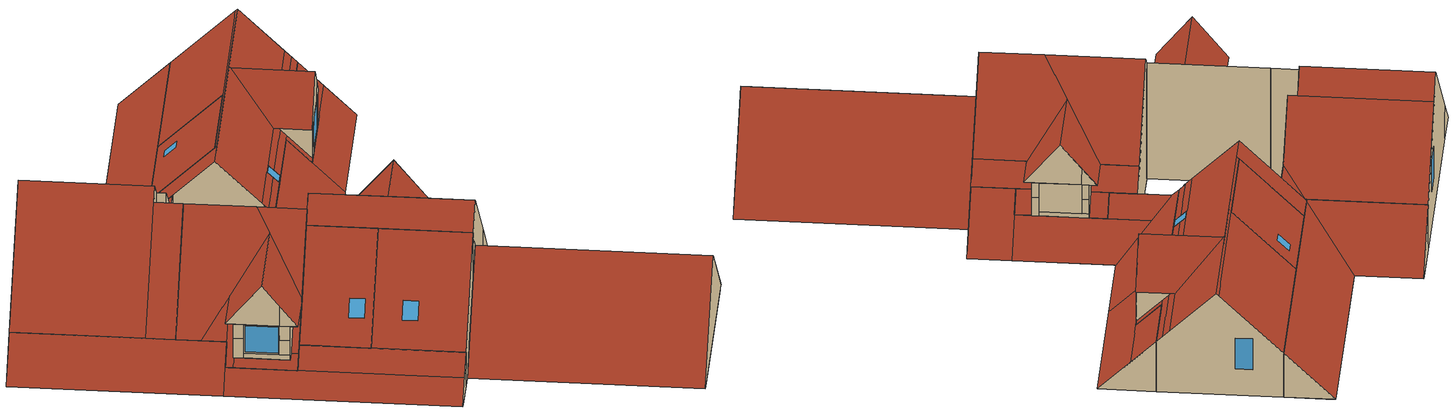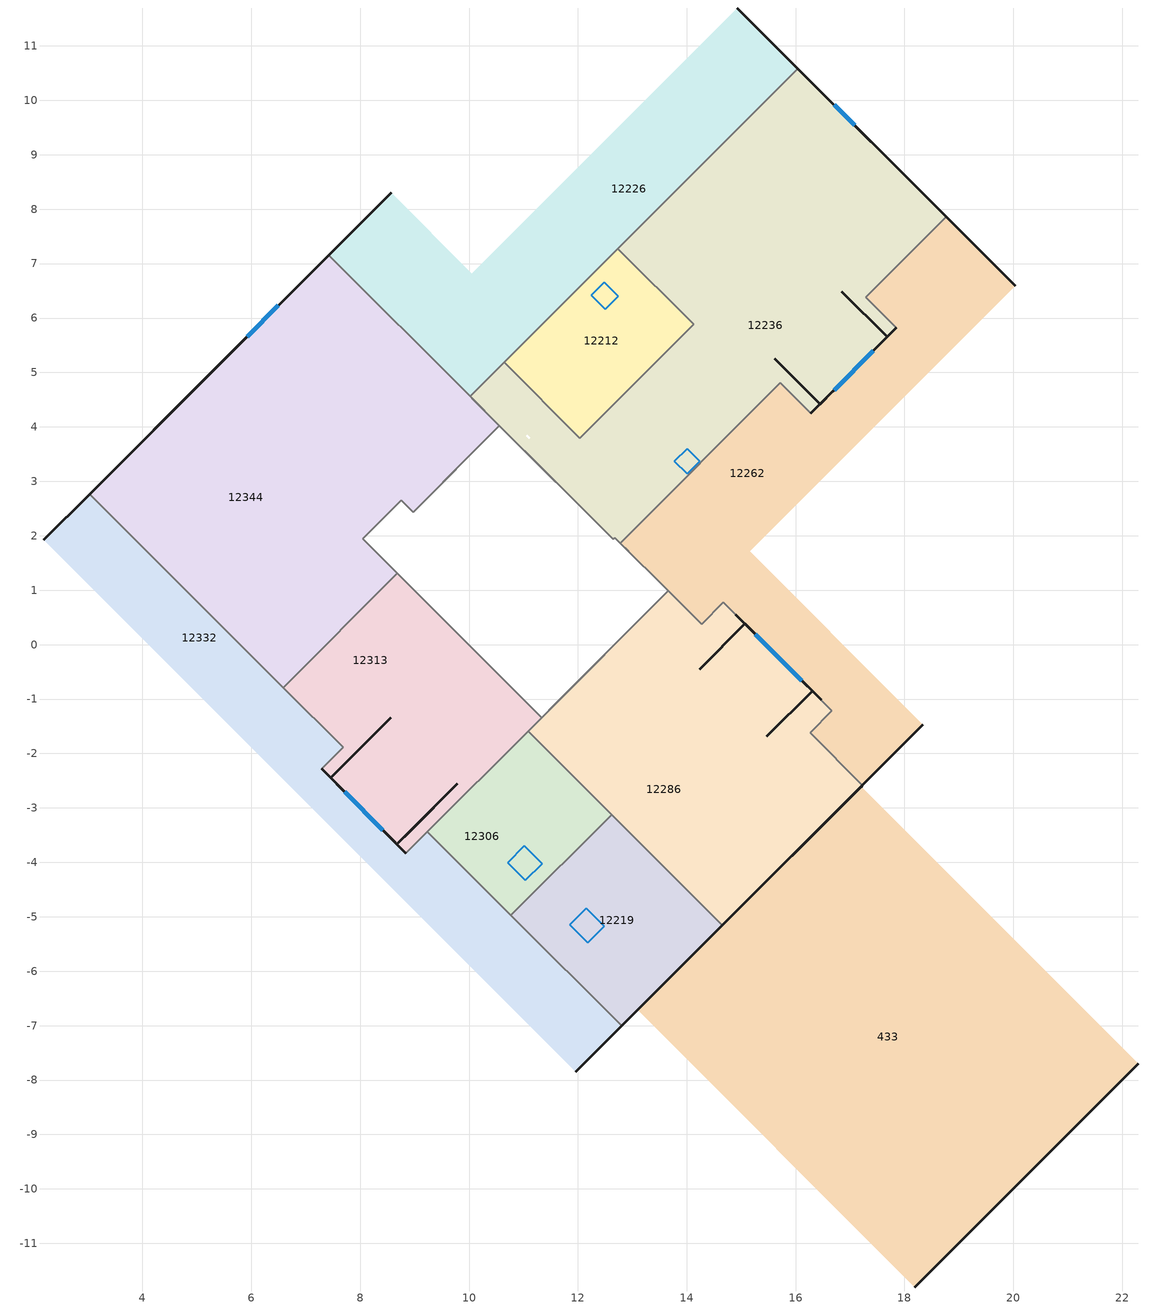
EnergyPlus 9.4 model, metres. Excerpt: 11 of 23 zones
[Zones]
433
 floor outside (21): 13.31,-6.5 18.4,-11.59 18.19,-11.8 13.1,-6.71 z2.44; 17.2,-2.61 22.29,-7.7 22.08,-7.91 16.99,-2.82 z2.44
 floor to 14126 (4): 18.4,-11.59 13.31,-6.5 16.99,-2.82 22.08,-7.91 z2.44
 wall outside (7): 18.19,-11.8,2.44 22.29,-7.7,2.44 20.24,-9.75,5.34
 wall to 12219 (6): 14.65,-5.16,2.44 13.1,-6.71,2.44 14.65,-5.16,4.64
 wall to 12286 (6): 17.2,-2.61,2.44 14.65,-5.16,2.44 14.65,-5.16,4.64 15.15,-4.66,5.34
 roof outside (19): 13.1,-6.71,2.44 18.19,-11.8,2.44 20.24,-9.75,5.34 15.15,-4.66,5.34; 22.29,-7.7,2.44 17.2,-2.61,2.44 15.15,-4.66,5.34 20.24,-9.75,5.34
12219
 floor to 14135 (4): 12.8,-7.01 10.77,-4.97 12.62,-3.12 14.65,-5.16 z2.44
 wall outside (7): 12.8,-7.01,2.44 13.1,-6.71,2.44 14.65,-5.16,4.64 14.65,-5.16,6.25 12.8,-7.01,3.63
 wall to 12306 (13): 12.62,-3.12,2.44 10.77,-4.97,2.44 10.77,-4.97,3.63 12.62,-3.12,6.25
 wall to 12332 (5): 10.77,-4.97 12.8,-7.01 z2.44:3.63
 wall to 12286 (13): 14.65,-5.16 12.62,-3.12 z2.44:6.25
 roof outside (17): 10.77,-4.97,3.63 12.8,-7.01,3.63 14.65,-5.16,6.25 12.62,-3.12,6.25
 skylight (Project roof glazing - 1002): 11.85,-5.15,4.27 12.18,-5.48,4.27 12.49,-5.17,4.7 12.16,-4.84,4.7
12286
 floor outside (21): 14.9,0.55 15.07,0.38 14.24,-0.45 14.07,-0.28 z4.62; 16.3,-0.85 16.47,-1.02 15.64,-1.85 15.47,-1.68 z4.62
 floor to 14135 (4): 14.65,-5.16 12.17,-2.67 12.46,-2.39 14.94,-4.87 z2.44
 floor to 14153 (4): 11.11,-1.61 11.08,-1.59 11.37,-1.3 11.4,-1.33 z2.44
 floor to 14175 (4): 12.17,-2.67 11.11,-1.61 11.4,-1.33 12.46,-2.39 z2.44; 14.94,-4.87 11.37,-1.3 12.22,-0.46 15.79,-4.03 z2.44
 floor to 14199 (4): 15.79,-4.03 14.82,-3.06 16.27,-1.62 17.23,-2.58 z2.44; 14.82,-3.06 13.3,-1.54 15.15,0.3 16.67,-1.22 z2.44
 floor to 14207 (4): 14.74,-0.1 14.27,0.37 14.67,0.77 15.15,0.3 z2.44; 13.3,-1.54 12.22,-0.46 13.66,0.99 14.74,-0.1 z2.44
 wall outside (7): 15.07,0.38,3.44 14.24,-0.45,4.62 15.07,0.38,4.62; 16.3,-0.85,3.44 16.3,-0.85,4.62 15.47,-1.68,4.62; 14.65,-5.16,4.64 15.15,-4.66,5.34 14.65,-5.16,6.04; 17.2,-2.61,2.44 17.23,-2.58,2.44 17.23,-2.58,4.01 15.15,-4.66,6.95 14.65,-5.16,6.25 14.65,-5.16,6.04
 wall to 14175 (14): 13.66,0.99,2.44 11.33,-1.34,2.44 11.33,-1.34,6.6 11.58,-1.09,6.95 13.66,0.99,4.01
 wall to 12262 (5): 16.3,-0.85 16.08,-0.63 z3.59:4.1; 16.67,-1.22 16.3,-0.85 / 15.29,0.15 14.67,0.77 z2.44:3.44; 16.3,-0.85 15.29,0.15 z2.44:3.59; 15.29,0.15 15.07,0.38 z3.44:4.1; 16.3,-0.85 16.08,-0.63 / 15.29,0.15 15.07,0.38 z4.1:4.62; 16.08,-0.63 15.29,0.15 z3.59:4.62; 14.27,0.37 13.66,0.99 / 17.23,-2.58 16.27,-1.62 z2.44:4.01; 16.08,-0.63,4.62 14.9,0.55,4.62 15.68,-0.24,6 16.08,-0.63,5.31; 16.47,-1.02,4.62 16.08,-0.63,4.62 16.08,-0.63,5.31; 16.27,-1.62,2.44 16.67,-1.22,2.44 16.67,-1.22,3.44 16.27,-1.62,4.01; 14.67,0.77,2.44 14.27,0.37,2.44 14.27,0.37,4.01 14.67,0.77,3.44
 wall to 12313 (13): 11.33,-1.34,2.44 11.08,-1.59,2.44 11.08,-1.59,6.25 11.33,-1.34,6.6
 wall to 12306 (13): 11.08,-1.59 12.62,-3.12 z2.44:6.25
 window inside (Project internal glazing - 1003): 16.05,-0.6 15.32,0.13 z3.63:4.58
 roof outside (17): 15.07,0.38,3.44 14.67,0.77,3.44 14.27,0.37,4.01 14.66,-0.02,4.01; 16.67,-1.22,3.44 16.3,-0.85,3.44 15.9,-1.26,4.01 16.27,-1.62,4.01; 16.8,-3.01,4.62 15.64,-1.85,4.62 13.88,-2.05,6 13.74,-3.25,6.95 15.15,-4.66,6.95; 14.07,-0.28,4.62 13.23,0.56,4.62 11.58,-1.09,6.95 13.74,-3.25,6.95; 17.23,-2.58,4.01 15.9,-1.26,4.01 15.47,-1.68,4.62 16.8,-3.01,4.62; 14.66,-0.02,4.01 13.66,0.99,4.01 13.23,0.56,4.62 14.24,-0.45,4.62; 14.9,0.55,4.62 14.07,-0.28,4.62 13.88,-2.05,6 15.68,-0.24,6; 11.08,-1.59,6.25 14.65,-5.16,6.25 15.15,-4.66,6.95 11.58,-1.09,6.95; 15.64,-1.85,4.62 16.47,-1.02,4.62 15.68,-0.24,6 13.88,-2.05,6
12306
 floor to 14135 (4): 10.77,-4.97 10.32,-4.52 12.17,-2.67 12.62,-3.12 z2.44
 floor to 14144 (4): 11.23,-3.62 10.52,-2.91 11.19,-2.25 11.89,-2.95 z2.44; 10.32,-4.52 9.24,-3.44 10.14,-2.53 11.23,-3.62 z2.44
 floor to 14153 (4): 10.52,-2.91 10.17,-2.56 10.83,-1.89 11.19,-2.25 z2.44; 10.17,-2.56 10.14,-2.53 11.08,-1.59 11.11,-1.61 z2.44
 floor to 14175 (4): 11.89,-2.95 10.83,-1.89 11.11,-1.61 12.17,-2.67 z2.44
 wall to 12313 (13): 11.08,-1.59,2.44 9.24,-3.44,2.44 9.24,-3.44,3.63 11.08,-1.59,6.25
 wall to 12332 (5): 9.24,-3.44 10.77,-4.97 z2.44:3.63
 roof outside (17): 9.24,-3.44,3.63 10.77,-4.97,3.63 12.62,-3.12,6.25 11.08,-1.59,6.25
 skylight (Project roof glazing - 1002): 10.71,-4,4.27 11.04,-4.33,4.27 11.34,-4.03,4.7 11.01,-3.7,4.7
12332
 floor outside (21): 2.4,2.14 12.17,-7.64 11.96,-7.85 2.19,1.92 z2.44
 floor to 14135 (12): 12.17,-7.64 9.69,-5.15 10.32,-4.52 12.8,-7.01 z2.44
 floor to 14144 (12): 9.93,-4.92 8.84,-3.83 9.24,-3.44 10.32,-4.52 z2.44; 9.69,-5.15 8.56,-4.03 8.8,-3.79 9.93,-4.92 z2.44
 floor to 14153 (12): 8.56,-4.03 7.79,-3.25 8.02,-3.02 8.8,-3.79 z2.44
 floor to 14164 (12): 7.79,-3.25 7.06,-2.52 7.29,-2.28 8.02,-3.02 z2.44; 7.06,-2.52 2.4,2.14 3.03,2.77 7.69,-1.89 z2.44
 wall outside (7): 3.03,2.77,2.44 2.19,1.92,2.44 3.03,2.77,3.63; 11.96,-7.85,2.44 12.8,-7.01,2.44 12.8,-7.01,3.63
 wall to 12313 (6): 8.84,-3.83 7.29,-2.28 z2.44:3.07; 7.69,-1.89 6.59,-0.79 z2.44:3.63; 7.29,-2.28,2.44 7.69,-1.89,2.44 7.69,-1.89,3.63 7.29,-2.28,3.07; 9.24,-3.44,2.44 8.84,-3.83,2.44 8.84,-3.83,3.07 9.24,-3.44,3.63
 wall to 12344 (6): 6.59,-0.79 3.03,2.77 z2.44:3.63
 roof outside (19): 8.84,-3.83,3.07 12.41,-7.4,3.07 12.8,-7.01,3.63 9.24,-3.44,3.63; 6.84,-2.73,2.44 11.96,-7.85,2.44 12.41,-7.4,3.07 7.29,-2.28,3.07; 2.19,1.92,2.44 6.84,-2.73,2.44 7.69,-1.89,3.63 3.03,2.77,3.63
12313
 floor outside (21): 9.78,-2.56 9.95,-2.72 8.84,-3.83 8.68,-3.67 z4.64; 8.4,-1.18 8.56,-1.34 7.46,-2.45 7.29,-2.28 z4.64; 7.72,-2.19 8.93,-3.41 8.68,-3.67 7.46,-2.45 z3.44
 floor to 14144 (4): 8.84,-3.83 8.8,-3.79 10.1,-2.49 10.14,-2.53 z2.44
 floor to 14153 (4): 8.8,-3.79 8.02,-3.02 9.32,-1.71 10.1,-2.49 z2.44; 10.14,-2.53 9.32,-1.71 10.52,-0.52 11.33,-1.34 z2.44
 floor to 14164 (4): 7.69,-1.89 6.59,-0.79 8.69,1.31 9.78,0.21 z2.44; 8.02,-3.02 7.29,-2.28 9.78,0.21 10.52,-0.52 z2.44
 wall outside (7): 8.45,-3.44 8.68,-3.67 z3.62:4.13; 7.68,-2.68 8.68,-3.67 z3.44:3.62; 7.46,-2.45 7.68,-2.68 z3.44:4.13; 8.45,-3.44 8.68,-3.67 / 7.46,-2.45 7.68,-2.68 z4.13:4.64; 7.68,-2.68 8.45,-3.44 z3.62:4.64; 7.72,-2.19,3.44 7.46,-2.45,3.44 7.46,-2.45,4.64 8.56,-1.34,4.64; 8.68,-3.67,3.44 8.93,-3.41,3.44 9.78,-2.56,4.64 8.68,-3.67,4.64; 7.29,-2.28,4.64 8.45,-3.44,4.64 8.45,-3.44,5.35 8.07,-3.06,6.05; 8.45,-3.44,4.64 8.84,-3.83,4.64 8.45,-3.44,5.35
 wall to 14175 (14): 11.33,-1.34 8.69,1.31 z2.44:6.6
 wall to 12344 (14): 8.69,1.31,2.44 6.59,-0.79,2.44 6.59,-0.79,3.63 8.69,1.31,6.6
 window (UPVC Charry Frame 20YO Dbl LoE (e2=.1) Clr 3mm/13mm Air - 1001): 7.71,-2.7 8.42,-3.41 z3.66:4.6
 roof outside (17): 8.93,-3.41,3.44 9.1,-3.57,3.44 9.95,-2.72,4.64 9.78,-2.56,4.64; 7.46,-2.45,3.07 8.84,-3.83,3.07 9.1,-3.57,3.44 7.72,-2.19,3.44; 7.13,-1.33,3.63 7.69,-1.89,3.63 8.4,-1.18,4.64; 7.29,-2.28,3.07 7.46,-2.45,3.07 8.56,-1.34,4.64 8.4,-1.18,4.64; 6.59,-0.79,3.63 7.13,-1.33,3.63 10.17,-0.95,6.05 10.26,-0.27,6.6 8.69,1.31,6.6; 9.95,-2.72,4.64 11.33,-1.34,6.6 10.26,-0.27,6.6; 8.84,-3.83,4.64 9.95,-2.72,4.64 10.17,-0.95,6.05 8.07,-3.06,6.05; 8.4,-1.18,4.64 7.29,-2.28,4.64 8.07,-3.06,6.05 10.17,-0.95,6.05
12344
 floor to 14164 (4): 6.59,-0.79 5.95,-0.15 8.05,1.94 8.69,1.31 z2.44; 5.95,-0.15 3.03,2.77 5.84,5.57 8.76,2.65 z2.44; 8.97,2.43 5.84,5.57 6.02,5.75 9.16,2.62 z2.44
 floor to 14218 (4): 9.16,2.62 7.94,3.84 9.34,5.24 10.56,4.02 z2.44
 floor to 14229 (4): 7.94,3.84 6.02,5.75 6.93,6.66 8.85,4.74 z2.44
 floor to 14236 (4): 8.85,4.74 6.93,6.66 7.42,7.16 9.34,5.24 z2.44
 wall outside (7): 7.42,7.16,2.44 3.03,2.77,2.44 3.03,2.77,3.63 5.38,5.11,6.95 7.42,7.16,4.06
 wall to 14175 (14): 8.69,1.31 8.05,1.94 z2.44:6.6; 8.97,2.43 10.56,4.02 z2.44:4.77; 8.76,2.65 8.97,2.43 z2.44:6.3; 8.05,1.94,2.44 8.76,2.65,2.44 8.76,2.65,6.3 8.3,2.19,6.95 8.05,1.94,6.6; 8.97,2.43,4.77 10.05,3.51,4.77 8.97,2.43,6.3
 wall to 12226 (5): 10.02,4.56 7.42,7.16 z2.44:4.06
 wall to 12236 (14): 10.56,4.02 10.02,4.56 z2.44:4.06; 10.56,4.02,4.06 10.05,4.53,4.06 10.56,4.02,4.77
 window (UPVC Charry Frame 20YO Dbl LoE (e2=.1) Clr 3mm/13mm Air - 1001): 6.5,6.23 5.92,5.66 z3.67:4.79
 roof outside (17): 5.95,-0.15,3.63 6.59,-0.79,3.63 8.69,1.31,6.6 8.05,1.94,6.6; 3.03,2.77,3.63 5.95,-0.15,3.63 8.3,2.19,6.95 5.38,5.11,6.95; 8.76,2.65,6.3 5.84,5.57,6.3 5.38,5.11,6.95 8.3,2.19,6.95; 10.05,4.53,4.06 7.42,7.16,4.06 5.84,5.57,6.3 8.97,2.43,6.3 10.05,3.51,4.77; 10.05,4.53,4.06 10.05,3.51,4.77 10.56,4.02,4.77
12212
 floor to 14175 (4): 12.04,3.79 10.65,5.19 10.73,5.27 12.12,3.88 z2.44
 floor to 14247 (4): 12.12,3.88 10.73,5.27 12.74,7.28 14.13,5.88 z2.44
 wall to 12226 (5): 12.74,7.28 10.65,5.19 z2.44:4.01
 wall to 12236 (14): 12.04,3.79 14.13,5.88 z2.44:5.98; 10.65,5.19,2.44 12.04,3.79,2.44 12.04,3.79,5.98 10.65,5.19,4.01; 14.13,5.88,2.44 12.74,7.28,2.44 12.74,7.28,4.01 14.13,5.88,5.98
 roof outside (17): 12.74,7.28,4.01 10.65,5.19,4.01 12.04,3.79,5.98 14.13,5.88,5.98
 skylight (Project roof glazing - 1002): 12.48,6.65,4.27 12.25,6.42,4.27 12.5,6.16,4.63 12.74,6.4,4.63
12226
 floor outside (21): 8.57,8.3 10.05,6.82 9.84,6.6 8.36,8.09 z2.44; 14.93,11.7 15.14,11.48 10.05,6.39 9.84,6.6 z2.44
 floor to 14175 (12): 10.16,4.7 10.12,4.75 10.68,5.31 10.73,5.27 z2.44
 floor to 14218 (12): 10.02,4.56 9.34,5.24 9.48,5.38 10.16,4.7 z2.44
 floor to 14236 (12): 9.34,5.24 9.12,5.46 9.26,5.6 9.48,5.38 z2.44; 10.12,4.75 9.26,5.6 9.83,6.17 10.68,5.31 z2.44; 9.12,5.46 7.42,7.16 8.36,8.09 10.05,6.39 z2.44
 floor to 14247 (12): 10.73,5.27 9.83,6.17 15.14,11.48 16.04,10.58 z2.44
 wall outside (7): 8.57,8.3,2.44 7.42,7.16,2.44 7.42,7.16,4.06; 16.04,10.58,2.44 14.93,11.7,2.44 16.04,10.58,4.01
 wall to 12236 (6): 12.74,7.28 16.04,10.58 z2.44:4.01; 10.65,5.19,3.17 10.65,5.19,4.01 10.05,4.59,4.01; 10.02,4.56,2.44 10.65,5.19,2.44 10.65,5.19,3.17 10.02,4.56,4.06
 roof outside (19): 14.93,11.7,2.44 10.05,6.82,2.44 10.05,4.59,4.01 16.04,10.58,4.01; 10.05,6.82,2.44 8.57,8.3,2.44 7.42,7.16,4.06 10.02,4.56,4.06 10.05,4.59,4.01
12236
 floor outside (21): 17.02,6.65 17.85,5.82 17.68,5.65 16.85,6.49 z4.62; 15.62,5.25 16.45,4.42 16.28,4.25 15.45,5.08 z4.62
 floor to 14175 (4): 12.65,1.93 10.96,3.62 10.99,3.65 12.68,1.97 z2.44; 12.78,1.87 10.99,3.65 11.14,3.8 12.92,2.01 z2.44; 11.04,3.83 10.16,4.7 10.2,4.74 11.07,3.86 z2.44; 13.37,2.46 12.04,3.79 12.12,3.88 13.45,2.54 z2.44; 12.92,2.01 10.2,4.74 10.65,5.19 13.37,2.46 z2.44
 floor to 14218 (4): 10.96,3.62 10.02,4.56 10.16,4.7 11.1,3.76 z2.44
 floor to 14247 (4): 16.28,4.25 15.72,4.81 17.29,6.38 17.85,5.82 z2.44; 14.13,5.88 12.74,7.28 16.04,10.58 17.43,9.19 z2.44; 13.45,2.54 12.12,3.88 17.43,9.19 18.77,7.86 z2.44
 wall outside (7): 17.46,5.42 17.68,5.65 z3.59:4.1; 16.68,4.64 17.68,5.65 z3.44:3.59; 16.45,4.42 16.68,4.64 z3.44:4.1; 17.46,5.42 17.68,5.65 / 16.45,4.42 16.68,4.64 z4.1:4.62; 16.68,4.64 17.46,5.42 z3.59:4.62; 16.28,4.25,4.62 17.46,5.42,4.62 17.46,5.42,5.31 17.07,5.03,6; 17.46,5.42,4.62 17.85,5.82,4.62 17.46,5.42,5.31; 18.77,7.86,2.44 16.04,10.58,2.44 16.04,10.58,4.01 17.48,9.14,6.05 18.77,7.86,4.23; 17.68,5.65,3.44 16.85,6.49,4.62 17.68,5.65,4.62; 16.45,4.42,3.44 16.45,4.42,4.62 15.62,5.25,4.62
 wall to 14175 (14): 12.65,1.93 12.68,1.97 z2.44:4.37; 12.68,1.97,2.44 12.78,1.87,2.44 12.78,1.87,4.23 12.68,1.97,4.37; 10.56,4.02,2.44 12.65,1.93,2.44 12.65,1.93,4.37 11.46,3.12,6.05 10.56,4.02,4.77
 wall to 12262 (5): 12.78,1.87 15.72,4.81 / 17.29,6.38 18.77,7.86 z2.44:4.23; 16.28,4.25 17.85,5.82 z2.44:3.44; 15.72,4.81,2.44 16.28,4.25,2.44 16.28,4.25,3.44 15.72,4.81,4.23; 17.85,5.82,2.44 17.29,6.38,2.44 17.29,6.38,4.23 17.85,5.82,3.44
 window (UPVC Charry Frame 20YO Dbl LoE (e2=.1) Clr 3mm/13mm Air - 1001): 16.71,4.67 17.43,5.4 z3.63:4.58; 17.08,9.54 16.71,9.92 z3.38:4.48
 roof outside (17): 16.04,10.58,4.01 12.74,7.28,4.01 14.13,5.88,5.98 17.43,9.19,5.98; 17.43,9.19,5.98 12.04,3.79,5.98 12.09,3.75,6.05 17.48,9.14,6.05; 10.65,5.19,4.01 10.05,4.59,4.01 10.05,4.53,4.06 11.46,3.12,6.05 12.09,3.75,6.05; 17.68,5.65,3.44 17.85,5.82,3.44 17.29,6.38,4.23 17.12,6.21,4.23; 17.12,6.21,4.23 18.77,7.86,4.23 18.63,7.99,4.43 16.99,6.35,4.43; 14.29,3.38,4.23 15.89,4.98,4.23 15.75,5.11,4.43 14.15,3.51,4.43; 16.28,4.25,3.44 16.45,4.42,3.44 15.89,4.98,4.23 15.72,4.81,4.23; 12.78,1.87,4.23 14,3.08,4.23 13.86,3.22,4.43 12.64,2,4.43; 12.47,2.11,4.62 15.45,5.08,4.62 15.25,6.85,6 15.19,6.85,6.05 11.46,3.12,6.05; 17.02,6.65,4.62 18.5,8.13,4.62 17.48,9.14,6.05 15.19,6.85,6.05; 16.99,6.35,4.43 18.63,7.99,4.43 18.5,8.13,4.62 16.85,6.49,4.62; 12.61,1.97,4.43 13.86,3.22,4.43 13.72,3.36,4.62 12.47,2.11,4.62; 14.15,3.51,4.43 15.75,5.11,4.43 15.62,5.25,4.62 14.02,3.65,4.62; 14,3.09,4.23 14.29,3.38,4.23 14.02,3.65,4.62 13.72,3.36,4.62; 17.85,5.82,4.62 17.02,6.65,4.62 15.25,6.85,6 17.07,5.03,6; 15.45,5.08,4.62 16.28,4.25,4.62 17.07,5.03,6 15.25,6.85,6
 skylight (Project roof glazing - 1002): 14,3.13,4.26 14.24,3.37,4.26 14.01,3.6,4.59 13.77,3.37,4.59
12262
 floor outside (21): 19.82,6.8 20.04,6.59 15.16,1.71 14.95,1.92 z2.44; 14.95,1.92 18.34,-1.47 18.13,-1.68 14.73,1.71 z2.44
 floor to 14175 (12): 13.65,0.99 12.99,1.66 13.02,1.69 13.69,1.03 z2.44; 12.99,1.66 12.78,1.87 13.45,2.54 13.66,2.33 z2.44
 floor to 14199 (12): 16.67,-1.22 15.15,0.3 15.64,0.8 17.17,-0.72 z2.44; 17.23,-2.58 16.27,-1.62 17.17,-0.72 18.13,-1.68 z2.44
 floor to 14207 (12): 15.42,0.58 14.51,1.49 14.73,1.71 15.64,0.8 z2.44; 13.69,1.03 13.02,1.69 13.66,2.33 14.33,1.67 z2.44; 14.27,0.37 13.65,0.99 14.06,1.39 14.67,0.77 z2.44; 15.15,0.3 14.06,1.39 14.33,1.67 15.42,0.58 z2.44
 floor to 14247 (12): 17.85,5.82 17.29,6.38 18.77,7.86 19.33,7.3 z2.44; 16.78,3.75 16.28,4.25 19.33,7.3 19.82,6.8 z2.44; 14.51,1.49 13.45,2.54 15.72,4.81 16.78,3.75 z2.44
 wall outside (7): 15.23,0.22 15.07,0.38 z3.59:4.1; 16.14,-0.69 15.07,0.38 z3.44:3.59; 16.31,-0.85 16.14,-0.69 z3.44:4.1; 15.23,0.22 15.07,0.38 / 16.31,-0.85 16.14,-0.69 z4.1:4.62; 16.14,-0.69 15.23,0.22 z3.59:4.62; 16.47,-1.02,4.62 15.23,0.22,4.62 15.23,0.22,5.2 15.69,-0.23,6; 15.23,0.22,4.62 14.9,0.55,4.62 15.23,0.22,5.2; 17.23,-2.58,2.44 18.34,-1.47,2.44 17.23,-2.58,4.01; 20.04,6.59,2.44 18.77,7.86,2.44 18.77,7.86,4.23
 wall to 14175 (6): 12.78,1.87 13.66,0.99 z2.44:4.01; 12.78,1.87,4.01 12.93,1.71,4.01 12.78,1.87,4.23
 window (UPVC Charry Frame 20YO Dbl LoE (e2=.1) Clr 3mm/13mm Air - 1001): 16.11,-0.66 15.26,0.19 z3.63:4.58
 roof outside (19): 14.67,0.77,3.44 13.74,1.71,3.44 12.93,1.71,4.01 14.27,0.37,4.01; 17.38,-0.51,2.44 15.16,1.71,2.44 13.74,1.71,3.44 16.67,-1.22,3.44; 18.34,-1.47,2.44 17.38,-0.51,2.44 16.27,-1.62,4.01 17.23,-2.58,4.01; 17.85,5.82,3.44 19.33,7.3,3.44 18.77,7.86,4.23 17.29,6.38,4.23; 16.99,3.54,2.44 20.04,6.59,2.44 19.33,7.3,3.44 16.28,4.25,3.44; 15.16,1.71,2.44 16.99,3.54,2.44 15.72,4.81,4.23 12.78,1.87,4.23 12.93,1.71,4.01
[Site:Location]
20YO_Wick (01-01:31-12)  (01-01:31-12): 58.45, -3.08, 0, 36
[Site:GroundTemperature:BuildingSurface]
18, 18, 18, 18, 18, 18, 18, 18, 18, 18, 18, 18
[Site:GroundTemperature:Deep]
14, 14, 14, 14, 14, 14, 14, 14, 14, 14, 14, 14
[Site:GroundTemperature:Shallow]
14, 14, 14, 14, 14, 14, 14, 14, 14, 14, 14, 14
[Site:GroundTemperature:FCfactorMethod]
3.75, 4.63, 6.32, 7.93, 10.97, 12.57, 13.01, 12.2, 10.33, 7.99, 5.69, 4.17
[Site:GroundReflectance]
0.2, 0.2, 0.2, 0.2, 0.2, 0.2, 0.2, 0.2, 0.2, 0.2, 0.2, 0.2
[Site:GroundReflectance:SnowModifier]
2, 2
[SizingPeriod:DesignDay]
Summer Design Day in 20YO_Wick (01-01:31-12) Jun: 6, 15, SummerDesignDay, 18.3, 6.7, , , WetBulb, 14.1, , , , , 100893.3, 0, 0, No, No, Yes, ASHRAEClearSky, , , , , 0.98
Summer Design Day in 20YO_Wick (01-01:31-12) Jul: 7, 15, SummerDesignDay, 20.1, 6.7, , , WetBulb, 16.1, , , , , 100893.3, 0, 0, No, No, Yes, ASHRAEClearSky, , , , , 0.98
Summer Design Day in 20YO_Wick (01-01:31-12) Aug: 8, 15, SummerDesignDay, 20.1, 6.5, , , WetBulb, 16.2, , , , , 100893.3, 0, 0, No, No, Yes, ASHRAEClearSky, , , , , 0.98
Summer Design Day in 20YO_Wick (01-01:31-12) Sep: 9, 15, SummerDesignDay, 18.6, 6.2, , , WetBulb, 15.3, , , , , 100893.3, 0, 0, No, No, Yes, ASHRAEClearSky, , , , , 0.98
Winter Design Day in 20YO_Wick (01-01:31-12): 1, 15, WinterDesignDay, -3.4, 0, , , WetBulb, -3.4, , , , , 100893.3, 3, 260, No, No, No, , , , , , 0
[Site:Precipitation]
ScheduleAndDesignLevel: 0.75, Site Precipitation Schedule, 0.75
[Building]
Building: 0, Suburbs, .04, .4, FullExterior, 25, 6
[Material:NoMass]
7_RVAL_2; 7_RVAL_4; 13_RVAL_2; 14_RVAL_2; 19_RVAL_2: Rough, .15, 0.9, 0.7, 0.7
12_RVAL_2: Rough, .18, 0.9, 0.7, 0.7
[Construction]
4: 3_1_7
5: 5_1_5, 5_2_103, 5_3_11, 5_4_66
6: 5_4_66, 5_3_11, 5_2_103, 5_1_5
7: 5_1_5, 7_RVAL_2, 7_3_28, 7_RVAL_4, 7_5_27
12: 11_5_113, 12_RVAL_2, 11_3_8, 11_2_20, 11_1_36
13: 13_1_27, 13_RVAL_2, 13_1_27
14: 13_1_27, 14_RVAL_2, 13_1_27
17: 17_1_33, 17_2_111, 17_3_77
19: 17_1_33, 19_RVAL_2, 17_3_77
21: 21_1_17, 21_2_111, 21_3_34
UPVC Charry Frame 20YO Dbl LoE (e2=.1) Clr 3mm/13mm Air - 1001: Simple UPVC Charry Frame 20YO Dbl LoE (e2=.1) Clr 3mm/13mm Air - 1001
Project roof glazing - 1002; Project internal glazing - 1003: 2, 1001, 2, 1001, 2
[WindowMaterial:Gas]
1001: Air, .006
[WindowMaterial:Glazing]
2: SpectralAverage, , .003, .837, .075, .075, .898, .081, .081, 0, .84, .84, .9, 1
[Material]
3_1_7: Rough, .1, 1.4, 2100, 840, 0.9, 0.6, 0.6
5_1_5: Rough, .1, 0.84, 1700, 800, 0.9, 0.7, 0.7
5_2_103: Rough, .0795, 0.034, 35, 1400, 0.9, 0.6, 0.6
5_3_11: Rough, .1, 0.51, 1400, 1000, 0.9, 0.6, 0.6
5_4_66: Rough, .013, 0.4, 1000, 1000, 0.9, 0.5, 0.5
7_3_28: Rough, .025, 0.028, 35, 1590, 0.9, 0.6, 0.6
7_5_27: Rough, .013, 0.25, 900, 1000, 0.9, 0.5, 0.5
11_1_36: Rough, .01, 0.15, 700, 1420, 0.9, 0.78, 0.78
11_2_20: Rough, .1319, 0.04, 12, 840, 0.9, 0.6, 0.6
11_3_8: Rough, .1, 0.38, 1200, 1000, 0.9, 0.6, 0.6
11_5_113: Rough, .013, 0.25, 2800, 896, 0.9, 0.5, 0.5
13_1_27: Rough, .025, 0.25, 900, 1000, 0.9, 0.5, 0.5
17_1_33: Rough, .025, 1, 2000, 800, 0.9, 0.7, 0.7
17_2_111: Rough, .2423, 0.04, 30, 840, 0.9, 0.6, 0.6
17_3_77: Rough, .005, 0.19, 960, 837, 0.9, 0.8, 0.8
21_1_17: Rough, .025, 0.5, 1300, 1000, 0.9, 0.7, 0.7
21_2_111: Rough, .1482, 0.04, 30, 840, 0.9, 0.6, 0.6
21_3_34: Rough, .005, 0.14, 650, 1200, 0.9, 0.78, 0.78
[WindowMaterial:SimpleGlazingSystem]
Simple UPVC Charry Frame 20YO Dbl LoE (e2=.1) Clr 3mm/13mm Air - 1001: 1.99, .598, .769
[RoofIrrigation]
Schedule: Roof Irrigation Schedule
[Zone]
433: 0, 0, 0, 0, 1, 1, , 37.9461, 31.9628, TARP, , No
12212: 0, 0, 0, 0, 1, 1, , 10.3237, 4.8996, TARP, , Yes
12219: 0, 0, 0, 0, 1, 1, , 12.6152, 6.1522, TARP, , Yes
12226: 0, 0, 0, 0, 1, 1, , 4.4346, 9.426, TARP, , No
12236: 0, 0, 0, 0, 1, 1, , 54.8213, 24.8513, TARP, , Yes
12262: 0, 0, 0, 0, 1, 1, , 1.0095, 15.3734, TARP, , No
12286: 0, 0, 0, 0, 1, 1, , 49.4554, 17.8527, TARP, , Yes
12306: 0, 0, 0, 0, 1, 1, , 9.92, 4.8378, TARP, , Yes
12313: 0, 0, 0, 0, 1, 1, , 25.5213, 11.5705, TARP, , Yes
12332: 0, 0, 0, 0, 1, 1, , .01, 12.3959, TARP, , No
12344: 0, 0, 0, 0, 1, 1, , 63.0448, 25.2254, TARP, , Yes
[ZoneInfiltration:DesignFlowRate]
433 Infiltration: 433, 2, Flow/zone, .007378, , , , 1, 0, 0, 0
12212 Infiltration: 12212, 2, Flow/zone, .002007, , , , 1, 0, 0, 0
12219 Infiltration: 12219, 2, Flow/zone, .002453, , , , 1, 0, 0, 0
12226 Infiltration: 12226, 2, Flow/zone, .000862, , , , 1, 0, 0, 0
12236 Infiltration: 12236, 2, Flow/zone, .01066, , , , 1, 0, 0, 0
12262 Infiltration: 12262, 2, Flow/zone, .000196, , , , 1, 0, 0, 0
12286 Infiltration: 12286, 2, Flow/zone, .009616, , , , 1, 0, 0, 0
12306 Infiltration: 12306, 2, Flow/zone, .001929, , , , 1, 0, 0, 0
12313 Infiltration: 12313, 2, Flow/zone, .004962, , , , 1, 0, 0, 0
12332 Infiltration: 12332, 2, Flow/zone, .000002, , , , 1, 0, 0, 0
12344 Infiltration: 12344, 2, Flow/zone, .012259, , , , 1, 0, 0, 0
[PEOPLE]
People 12212: 12212, 3334, People/Area, , 0.0187368, , .3, AutoCalculate, Activity Schedule 12212, 3.82e-08, No, ZoneAveraged, , Work efficiency, ClothingInsulationSchedule, , Clothing Schedule 12212, 8060
People 12219: 12219, 6072, People/Area, , 0.0215278, , .3, AutoCalculate, Activity Schedule 12219, 3.82e-08, No, ZoneAveraged, , Work efficiency, ClothingInsulationSchedule, , Clothing Schedule 12219, 8060
People 12236: 12236, 6072, People/Area, , 0.0215278, , .3, AutoCalculate, Activity Schedule 12236, 3.82e-08, No, ZoneAveraged, , Work efficiency, ClothingInsulationSchedule, , Clothing Schedule 12236, 8060
People 12286: 12286, 3329, People/Area, , 0.0229388, , .3, AutoCalculate, Activity Schedule 12286, 3.82e-08, No, ZoneAveraged, , Work efficiency, ClothingInsulationSchedule, , Clothing Schedule 12286, 8060
People 12306: 12306, 3334, People/Area, , 0.0187368, , .3, AutoCalculate, Activity Schedule 12306, 3.82e-08, No, ZoneAveraged, , Work efficiency, ClothingInsulationSchedule, , Clothing Schedule 12306, 8060
People 12313: 12313, 3334, People/Area, , 0.0187368, , .3, AutoCalculate, Activity Schedule 12313, 3.82e-08, No, ZoneAveraged, , Work efficiency, ClothingInsulationSchedule, , Clothing Schedule 12313, 8060
People 12344: 12344, 6072, People/Area, , 0.0215278, , .3, AutoCalculate, Activity Schedule 12344, 3.82e-08, No, ZoneAveraged, , Work efficiency, ClothingInsulationSchedule, , Clothing Schedule 12344, 8060
[Lights]
12212 General lighting: 12212, 3335, Watts/Area, , 7.5, , 0, .42, .18, 1, ELECTRIC EQUIPMENT#12212#GeneralLights
12219 General lighting: 12219, 6073, Watts/Area, , 15, , 0, .42, .18, 1, ELECTRIC EQUIPMENT#12219#GeneralLights
12236 General lighting: 12236, 6073, Watts/Area, , 15, , 0, .42, .18, 1, ELECTRIC EQUIPMENT#12236#GeneralLights
12286 General lighting: 12286, 3330, Watts/Area, , 5, , 0, .42, .18, 1, ELECTRIC EQUIPMENT#12286#GeneralLights
12306 General lighting: 12306, 3335, Watts/Area, , 7.5, , 0, .42, .18, 1, ELECTRIC EQUIPMENT#12306#GeneralLights
12313 General lighting: 12313, 3335, Watts/Area, , 7.5, , 0, .42, .18, 1, ELECTRIC EQUIPMENT#12313#GeneralLights
12344 General lighting: 12344, 6073, Watts/Area, , 15, , 0, .42, .18, 1, ELECTRIC EQUIPMENT#12344#GeneralLights
[OtherEquipment]
12212 Equipment gain: Electricity, 12212, 3336, Watts/Area, , 1.67, , 0, .2, 0, 0, General
12219 Miscellaneous gain: Electricity, 12219, 2, Watts/Area, , 13.03, , 0, .2, 0, 0, General
12236 Miscellaneous gain: Electricity, 12236, 2, Watts/Area, , 13.03, , 0, .2, 0, 0, General
12286 Equipment gain: Electricity, 12286, 3331, Watts/Area, , 3.58, , 0, .2, 0, 0, General
12306 Equipment gain: Electricity, 12306, 3336, Watts/Area, , 1.67, , 0, .2, 0, 0, General
12313 Equipment gain: Electricity, 12313, 3336, Watts/Area, , 1.67, , 0, .2, 0, 0, General
12344 Miscellaneous gain: Electricity, 12344, 2, Watts/Area, , 13.03, , 0, .2, 0, 0, General
[WaterUse:Equipment]
DHW 12212: DHW 12212, 1.89824e-07, 3334, DHW Supply Temperature 12212, DHW Supply Temperature 12212, DHW Mains Temperature 12212, 12212
DHW 12286: DHW 12286, 3.00379e-07, 3329, DHW Supply Temperature 12286, DHW Supply Temperature 12286, DHW Mains Temperature 12286, 12286
DHW 12306: DHW 12306, 1.87429e-07, 3334, DHW Supply Temperature 12306, DHW Supply Temperature 12306, DHW Mains Temperature 12306, 12306
DHW 12313: DHW 12313, 4.48272e-07, 3334, DHW Supply Temperature 12313, DHW Supply Temperature 12313, DHW Mains Temperature 12313, 12313
[Sizing:Zone]
12212: SupplyAirTemperature, 12, 0, SupplyAirTemperature, 35, 0, 0.0077, 0.0156, 12212, 1.25, 1.15, DesignDay, , , , 0, DesignDay, , , , , 12212
12219: SupplyAirTemperature, 12, 0, SupplyAirTemperature, 35, 0, 0.0077, 0.0156, 12219, 1.25, 1.15, DesignDay, , , , 0, DesignDay, , , , , 12219
12236: SupplyAirTemperature, 12, 0, SupplyAirTemperature, 35, 0, 0.0077, 0.0156, 12236, 1.25, 1.15, DesignDay, , , , 0, DesignDay, , , , , 12236
12286: SupplyAirTemperature, 12, 0, SupplyAirTemperature, 35, 0, 0.0077, 0.0156, 12286, 1.25, 1.15, DesignDay, , , , 0, DesignDay, , , , , 12286
12306: SupplyAirTemperature, 12, 0, SupplyAirTemperature, 35, 0, 0.0077, 0.0156, 12306, 1.25, 1.15, DesignDay, , , , 0, DesignDay, , , , , 12306
12313: SupplyAirTemperature, 12, 0, SupplyAirTemperature, 35, 0, 0.0077, 0.0156, 12313, 1.25, 1.15, DesignDay, , , , 0, DesignDay, , , , , 12313
12344: SupplyAirTemperature, 12, 0, SupplyAirTemperature, 35, 0, 0.0077, 0.0156, 12344, 1.25, 1.15, DesignDay, , , , 0, DesignDay, , , , , 12344
[DesignSpecification:ZoneAirDistribution]
12212; 12219; 12236; 12286; 12306; 12313; 12344: 1, 1
[DesignSpecification:OutdoorAir]
12212; 12306; 12313: Sum, .012, 0, 0, 0, 3334
12219; 12236; 12344: Sum, .0023597, .0003048, 0, 0, 6072
12286: Sum, .01, 0, 0, 0, 3329
[ZoneControl:Thermostat]
12212 Thermostat: 12212, Zone Control Type Sched, ThermostatSetpoint:DualSetpoint, Dual Setpoint - Zone 12212
12219 Thermostat: 12219, Zone Control Type Sched, ThermostatSetpoint:DualSetpoint, Dual Setpoint - Zone 12219
12236 Thermostat: 12236, Zone Control Type Sched, ThermostatSetpoint:DualSetpoint, Dual Setpoint - Zone 12236
12286 Thermostat: 12286, Zone Control Type Sched, ThermostatSetpoint:DualSetpoint, Dual Setpoint - Zone 12286
12306 Thermostat: 12306, Zone Control Type Sched, ThermostatSetpoint:DualSetpoint, Dual Setpoint - Zone 12306
12313 Thermostat: 12313, Zone Control Type Sched, ThermostatSetpoint:DualSetpoint, Dual Setpoint - Zone 12313
12344 Thermostat: 12344, Zone Control Type Sched, ThermostatSetpoint:DualSetpoint, Dual Setpoint - Zone 12344
[ThermostatSetpoint:DualSetpoint]
Dual Setpoint - Zone 12212: 12212 Heating Setpoint Schedule, 12212 Cooling SP Sch
Dual Setpoint - Zone 12219: 12219 Heating Setpoint Schedule, 12219 Cooling SP Sch
Dual Setpoint - Zone 12236: 12236 Heating Setpoint Schedule, 12236 Cooling SP Sch
Dual Setpoint - Zone 12286: 12286 Heating Setpoint Schedule, 12286 Cooling SP Sch
Dual Setpoint - Zone 12306: 12306 Heating Setpoint Schedule, 12306 Cooling SP Sch
Dual Setpoint - Zone 12313: 12313 Heating Setpoint Schedule, 12313 Cooling SP Sch
Dual Setpoint - Zone 12344: 12344 Heating Setpoint Schedule, 12344 Cooling SP Sch
[Zone equipment]
12212: 12212 Ideal Loads Air
12219: 12219 Ideal Loads Air
12236: 12236 Ideal Loads Air
12286: 12286 Ideal Loads Air
12306: 12306 Ideal Loads Air
12313: 12313 Ideal Loads Air
12344: 12344 Ideal Loads Air
[ZoneHVAC:IdealLoadsAirSystem]
12212 Ideal Loads Air: , Node 12212 In, , , 35, 12, 0.0156, 0.0077, LimitCapacity, Autosize, Autosize, LimitFlowRateAndCapacity, Autosize, Autosize, 12212 Heating Availability Sch, 12212 Cooling Availability Sch, None, , None, 12212, , , NoEconomizer, None
12219 Ideal Loads Air: , Node 12219 In, , , 35, 12, 0.0156, 0.0077, LimitCapacity, Autosize, Autosize, LimitFlowRateAndCapacity, Autosize, Autosize, 12219 Heating Availability Sch, 12219 Cooling Availability Sch, None, , None, 12219, , , NoEconomizer, None
12236 Ideal Loads Air: , Node 12236 In, , , 35, 12, 0.0156, 0.0077, LimitCapacity, Autosize, Autosize, LimitFlowRateAndCapacity, Autosize, Autosize, 12236 Heating Availability Sch, 12236 Cooling Availability Sch, None, , None, 12236, , , NoEconomizer, None
12286 Ideal Loads Air: , Node 12286 In, , , 35, 12, 0.0156, 0.0077, LimitCapacity, Autosize, Autosize, LimitFlowRateAndCapacity, Autosize, Autosize, 12286 Heating Availability Sch, 12286 Cooling Availability Sch, None, , None, 12286, , , NoEconomizer, None
12306 Ideal Loads Air: , Node 12306 In, , , 35, 12, 0.0156, 0.0077, LimitCapacity, Autosize, Autosize, LimitFlowRateAndCapacity, Autosize, Autosize, 12306 Heating Availability Sch, 12306 Cooling Availability Sch, None, , None, 12306, , , NoEconomizer, None
12313 Ideal Loads Air: , Node 12313 In, , , 35, 12, 0.0156, 0.0077, LimitCapacity, Autosize, Autosize, LimitFlowRateAndCapacity, Autosize, Autosize, 12313 Heating Availability Sch, 12313 Cooling Availability Sch, None, , None, 12313, , , NoEconomizer, None
12344 Ideal Loads Air: , Node 12344 In, , , 35, 12, 0.0156, 0.0077, LimitCapacity, Autosize, Autosize, LimitFlowRateAndCapacity, Autosize, Autosize, 12344 Heating Availability Sch, 12344 Cooling Availability Sch, None, , None, 12344, , , NoEconomizer, None
[Schedule:Compact]
Roof Irrigation Schedule: Any Number, Through: 12/31, For: AllDays, Until: 24:00, .00007
Site Precipitation Schedule: Any Number, Through: 12/31, For: AllDays, Until: 24:00, 1
Work efficiency: Any Number, Through: 12/31, For: AllDays, Until: 24:00, 0
3329: Fraction, Through: 31 Dec, For: Weekdays SummerDesignDay, Until: 07:00, 1, Until: 08:00, 0.5, Until: 09:00, 0.25, Until: 22:00, 0, Until: 23:00, 0.25, Until: 24:00, 0.75, For: Weekends, Until: 07:00, 1, Until: 08:00, 0.5, Until: 09:00, 0.25, Until: 22:00, 0, Until: 23:00, 0.25, Until: 24:00, 0.75, For: Holidays, Until: 07:00, 1, Until: 08:00, 0.5, Until: 09:00, 0.25, Until: 22:00, 0, Until: 23:00, 0.25, Until: 24:00, 0.75, For: WinterDesignDay AllOtherDays, Until: 24:00, 0
3330; 3335: Fraction, Through: 31 Dec, For: Weekdays SummerDesignDay, Until: 07:00, 0, Until: 10:00, 1, Until: 19:00, 0, Until: 23:00, 1, Until: 24:00, 0, For: Weekends, Until: 07:00, 0, Until: 10:00, 1, Until: 19:00, 0, Until: 23:00, 1, Until: 24:00, 0, For: Holidays, Until: 07:00, 0, Until: 10:00, 1, Until: 19:00, 0, Until: 23:00, 1, Until: 24:00, 0, For: WinterDesignDay AllOtherDays, Until: 24:00, 0
3331: Fraction, Through: 31 Dec, For: Weekdays SummerDesignDay, Until: 07:00, 0.06993, Until: 08:00, 0.53497, Until: 09:00, 1, Until: 10:00, 0.53497, Until: 17:00, 0.06993, Until: 18:00, 0.30245, Until: 19:00, 0.53497, Until: 20:00, 0.76748, Until: 22:00, 1, Until: 23:00, 0.76748, Until: 24:00, 0.30245, For: Weekends, Until: 07:00, 0.06993, Until: 08:00, 0.53497, Until: 09:00, 1, Until: 10:00, 0.53497, Until: 17:00, 0.06993, Until: 18:00, 0.30245, Until: 19:00, 0.53497, Until: 20:00, 0.76748, Until: 22:00, 1, Until: 23:00, 0.76748, Until: 24:00, 0.30245, For: Holidays, Until: 07:00, 0.06993, Until: 08:00, 0.53497, Until: 09:00, 1, Until: 10:00, 0.53497, Until: 17:00, 0.06993, Until: 18:00, 0.30245, Until: 19:00, 0.53497, Until: 20:00, 0.76748, Until: 22:00, 1, Until: 23:00, 0.76748, Until: 24:00, 0.30245, For: WinterDesignDay AllOtherDays, Until: 24:00, 0
3334: Fraction, Through: 31 Dec, For: Weekdays SummerDesignDay, Until: 07:00, 0, Until: 10:00, 1, Until: 19:00, 0, Until: 23:00, 0.2, Until: 24:00, 0, For: Weekends, Until: 07:00, 0, Until: 10:00, 1, Until: 19:00, 0, Until: 23:00, 0.2, Until: 24:00, 0, For: Holidays, Until: 07:00, 0, Until: 10:00, 1, Until: 19:00, 0, Until: 23:00, 0.2, Until: 24:00, 0, For: WinterDesignDay AllOtherDays, Until: 24:00, 0
3336: Fraction, Through: 31 Dec, For: Weekdays SummerDesignDay, Until: 06:00, 0.05997, Until: 07:00, 0.29498, Until: 09:00, 1, Until: 10:00, 0.29498, Until: 18:00, 0.05997, Until: 19:00, 0.52999, Until: 21:00, 1, Until: 22:00, 0.34198, Until: 24:00, 0.05997, For: Weekends, Until: 24:00, 0.05997, For: Holidays, Until: 24:00, 0.05997, For: WinterDesignDay AllOtherDays, Until: 24:00, 0
6072: Fraction, Through: 31 Dec, For: Weekdays, Until: 05:00, 1, Until: 06:00, 0.8, Until: 08:00, 0.75, Until: 09:00, 0.5, Until: 15:00, 0.43, Until: 18:00, 0.5, Until: 21:00, 0.75, Until: 24:00, 0.8, For: Saturday, Until: 07:00, 1, Until: 08:00, 0.8, Until: 09:00, 0.75, Until: 10:00, 0.5, Until: 15:00, 0.43, Until: 18:00, 0.5, Until: 21:00, 0.75, Until: 24:00, 0.8, For: Sunday Holidays, Until: 07:00, 1, Until: 08:00, 0.8, Until: 09:00, 0.75, Until: 10:00, 0.5, Until: 15:00, 0.43, Until: 18:00, 0.5, Until: 21:00, 0.75, Until: 24:00, 0.8, For: SummerDesignDay, Until: 24:00, 1, For: AllOtherDays, Until: 24:00, 0
6073: Fraction, Through: 31 Dec, For: Weekdays, Until: 06:00, 0, Until: 22:00, 1, Until: 23:00, 0.8, Until: 24:00, 0.2, For: Saturday, Until: 07:00, 0, Until: 22:00, 1, Until: 23:00, 0.8, Until: 24:00, 0.2, For: Sunday Holidays, Until: 07:00, 0, Until: 22:00, 1, Until: 23:00, 0.8, Until: 24:00, 0.2, For: SummerDesignDay, Until: 24:00, 1, For: AllOtherDays, Until: 24:00, 0
8060: Any Number, Through: 12/31, For: AllDays, Until: 24:00, 0.137
Activity Schedule 12212; Activity Schedule 12306; Activity Schedule 12313: Any Number, Through: 12/31, For: AllDays, Until: 24:00, 108
Clothing Schedule 12212; Clothing Schedule 12219; Clothing Schedule 12236; Clothing Schedule 12286; Clothing Schedule 12306; Clothing Schedule 12313; Clothing Schedule 12344: Any Number, Through: 4/1, For: AllDays, Until: 24:00, 1, Through: 9/30, For: AllDays, Until: 24:00, .5, Through: 12/31, For: AllDays, Until: 24:00, 1
DHW Supply Temperature 12212; DHW Supply Temperature 12286; DHW Supply Temperature 12306; DHW Supply Temperature 12313: Temperature, Through: 12/31, For: AllDays, Until: 24:00, 65
DHW Mains Temperature 12212; DHW Mains Temperature 12286; DHW Mains Temperature 12306; DHW Mains Temperature 12313: Temperature, Through: 12/31, For: AllDays, Until: 24:00, 10
Activity Schedule 12219; Activity Schedule 12236; Activity Schedule 12344: Any Number, Through: 12/31, For: AllDays, Until: 24:00, 117
Activity Schedule 12286: Any Number, Through: 12/31, For: AllDays, Until: 24:00, 81
12212 Heating Setpoint Schedule; 12306 Heating Setpoint Schedule; 12313 Heating Setpoint Schedule: Temperature, Through: 31 Dec, For: Weekdays SummerDesignDay, Until: 05:00, 12, Until: 10:00, 18, Until: 17:00, 12, Until: 23:00, 18, Until: 24:00, 12, For: WinterDesignDay, Until: 24:00, 18, For: Weekends, Until: 05:00, 12, Until: 10:00, 18, Until: 17:00, 12, Until: 23:00, 18, Until: 24:00, 12, For: Holidays, Until: 05:00, 12, Until: 10:00, 18, Until: 17:00, 12, Until: 23:00, 18, Until: 24:00, 12, For: AllOtherDays, Until: 24:00, -50
12212 Heating Availability Sch; 12306 Heating Availability Sch; 12313 Heating Availability Sch: Temperature, Through: 31 Dec, For: Weekdays SummerDesignDay, Until: 05:00, 1, Until: 10:00, 1, Until: 17:00, 1, Until: 23:00, 1, Until: 24:00, 1, For: WinterDesignDay, Until: 24:00, 1, For: Weekends, Until: 05:00, 1, Until: 10:00, 1, Until: 17:00, 1, Until: 23:00, 1, Until: 24:00, 1, For: Holidays, Until: 05:00, 1, Until: 10:00, 1, Until: 17:00, 1, Until: 23:00, 1, Until: 24:00, 1, For: AllOtherDays, Until: 24:00, 0
12212 Cooling SP Sch; 12306 Cooling SP Sch; 12313 Cooling SP Sch: Temperature, Through: 31 Dec, For: Weekdays SummerDesignDay, Until: 05:00, 100, Until: 10:00, 25, Until: 17:00, 100, Until: 23:00, 25, Until: 24:00, 100, For: Weekends, Until: 05:00, 100, Until: 10:00, 25, Until: 17:00, 100, Until: 23:00, 25, Until: 24:00, 100, For: Holidays, Until: 05:00, 100, Until: 10:00, 25, Until: 17:00, 100, Until: 23:00, 25, Until: 24:00, 100, For: WinterDesignDay AllOtherDays, Until: 24:00, 100
12212 Cooling Availability Sch; 12306 Cooling Availability Sch; 12313 Cooling Availability Sch: Temperature, Through: 31 Dec, For: Weekdays SummerDesignDay, Until: 05:00, 0, Until: 10:00, 1, Until: 17:00, 0, Until: 23:00, 1, Until: 24:00, 0, For: Weekends, Until: 05:00, 0, Until: 10:00, 1, Until: 17:00, 0, Until: 23:00, 1, Until: 24:00, 0, For: Holidays, Until: 05:00, 0, Until: 10:00, 1, Until: 17:00, 0, Until: 23:00, 1, Until: 24:00, 0, For: WinterDesignDay AllOtherDays, Until: 24:00, 0
12219 Heating Setpoint Schedule; 12236 Heating Setpoint Schedule; 12344 Heating Setpoint Schedule: Temperature, Through: 31 Dec, For: Weekdays SummerDesignDay, Until: 06:00, 17, Until: 18:00, 20, Until: 24:00, 17, For: WinterDesignDay, Until: 24:00, 20, For: Weekends, Until: 24:00, 17, For: AllOtherDays, Until: 24:00, 17
12219 Heating Availability Sch; 12219 Cooling Availability Sch; 12236 Heating Availability Sch; 12236 Cooling Availability Sch; 12344 Heating Availability Sch; 12344 Cooling Availability Sch: Temperature, Through: 31 Dec, For: Weekdays SummerDesignDay, Until: 06:00, 1, Until: 18:00, 1, Until: 24:00, 1, For: WinterDesignDay, Until: 24:00, 1, For: Weekends, Until: 24:00, 1, For: AllOtherDays, Until: 24:00, 1
12219 Cooling SP Sch; 12236 Cooling SP Sch; 12344 Cooling SP Sch: Temperature, Through: 31 Dec, For: Weekdays SummerDesignDay, Until: 06:00, 32, Until: 18:00, 26, Until: 24:00, 32, For: WinterDesignDay, Until: 24:00, 26, For: Weekends, Until: 24:00, 32, For: AllOtherDays, Until: 24:00, 32
12286 Heating Setpoint Schedule: Temperature, Through: 31 Dec, For: Weekdays SummerDesignDay, Until: 09:00, 18, Until: 20:00, 12, Until: 24:00, 18, For: WinterDesignDay, Until: 24:00, 18, For: Weekends, Until: 09:00, 18, Until: 20:00, 12, Until: 24:00, 18, For: Holidays, Until: 09:00, 18, Until: 20:00, 12, Until: 24:00, 18, For: AllOtherDays, Until: 24:00, -50
12286 Heating Availability Sch: Temperature, Through: 31 Dec, For: Weekdays SummerDesignDay, Until: 09:00, 1, Until: 20:00, 1, Until: 24:00, 1, For: WinterDesignDay, Until: 24:00, 1, For: Weekends, Until: 09:00, 1, Until: 20:00, 1, Until: 24:00, 1, For: Holidays, Until: 09:00, 1, Until: 20:00, 1, Until: 24:00, 1, For: AllOtherDays, Until: 24:00, 0
12286 Cooling SP Sch: Temperature, Through: 31 Dec, For: Weekdays SummerDesignDay, Until: 09:00, 25, Until: 20:00, 100, Until: 24:00, 25, For: Weekends, Until: 09:00, 25, Until: 20:00, 100, Until: 24:00, 25, For: Holidays, Until: 09:00, 25, Until: 20:00, 100, Until: 24:00, 25, For: WinterDesignDay AllOtherDays, Until: 24:00, 100
12286 Cooling Availability Sch: Temperature, Through: 31 Dec, For: Weekdays SummerDesignDay, Until: 09:00, 1, Until: 20:00, 0, Until: 24:00, 1, For: Weekends, Until: 09:00, 1, Until: 20:00, 0, Until: 24:00, 1, For: Holidays, Until: 09:00, 1, Until: 20:00, 0, Until: 24:00, 1, For: WinterDesignDay AllOtherDays, Until: 24:00, 0
[Schedule:Day:Hourly]
Summer Control Type Day Sch; Winter Control Type Day Sch: Control Type, 4, 4, 4, 4, 4, 4, 4, 4, 4, 4, 4, 4, 4, 4, 4, 4, 4, 4, 4, 4, 4, 4, 4, 4
[Schedule:Week:Daily]
Summer Control Type Week Sch: Summer Control Type Day Sch, Summer Control Type Day Sch, Summer Control Type Day Sch, Summer Control Type Day Sch, Summer Control Type Day Sch, Summer Control Type Day Sch, Summer Control Type Day Sch, Summer Control Type Day Sch, Summer Control Type Day Sch, Summer Control Type Day Sch, Summer Control Type Day Sch, Summer Control Type Day Sch
Winter Control Type Week Sch: Winter Control Type Day Sch, Winter Control Type Day Sch, Winter Control Type Day Sch, Winter Control Type Day Sch, Winter Control Type Day Sch, Winter Control Type Day Sch, Winter Control Type Day Sch, Winter Control Type Day Sch, Winter Control Type Day Sch, Winter Control Type Day Sch, Winter Control Type Day Sch, Winter Control Type Day Sch
[Schedule:Year]
Zone Control Type Sched: Control Type, Winter Control Type Week Sch, 1, 1, 3, 31, Summer Control Type Week Sch, 4, 1, 9, 30, Winter Control Type Week Sch, 10, 1, 12, 31
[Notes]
*** EVALUATION SOFTWARE GENERATES COMPRESSED IDF - TO OBTAIN READABLE IDF PLEASE PURCHASE A LICENCE ***
Geometry convention template : External measurements
Zone geometry and surface areas : 2-Outer
Zone volume calculation method : 1-Inner
Zone floor area calculation method : 1-Inner
Window to wall ratio method : 1-Inner
